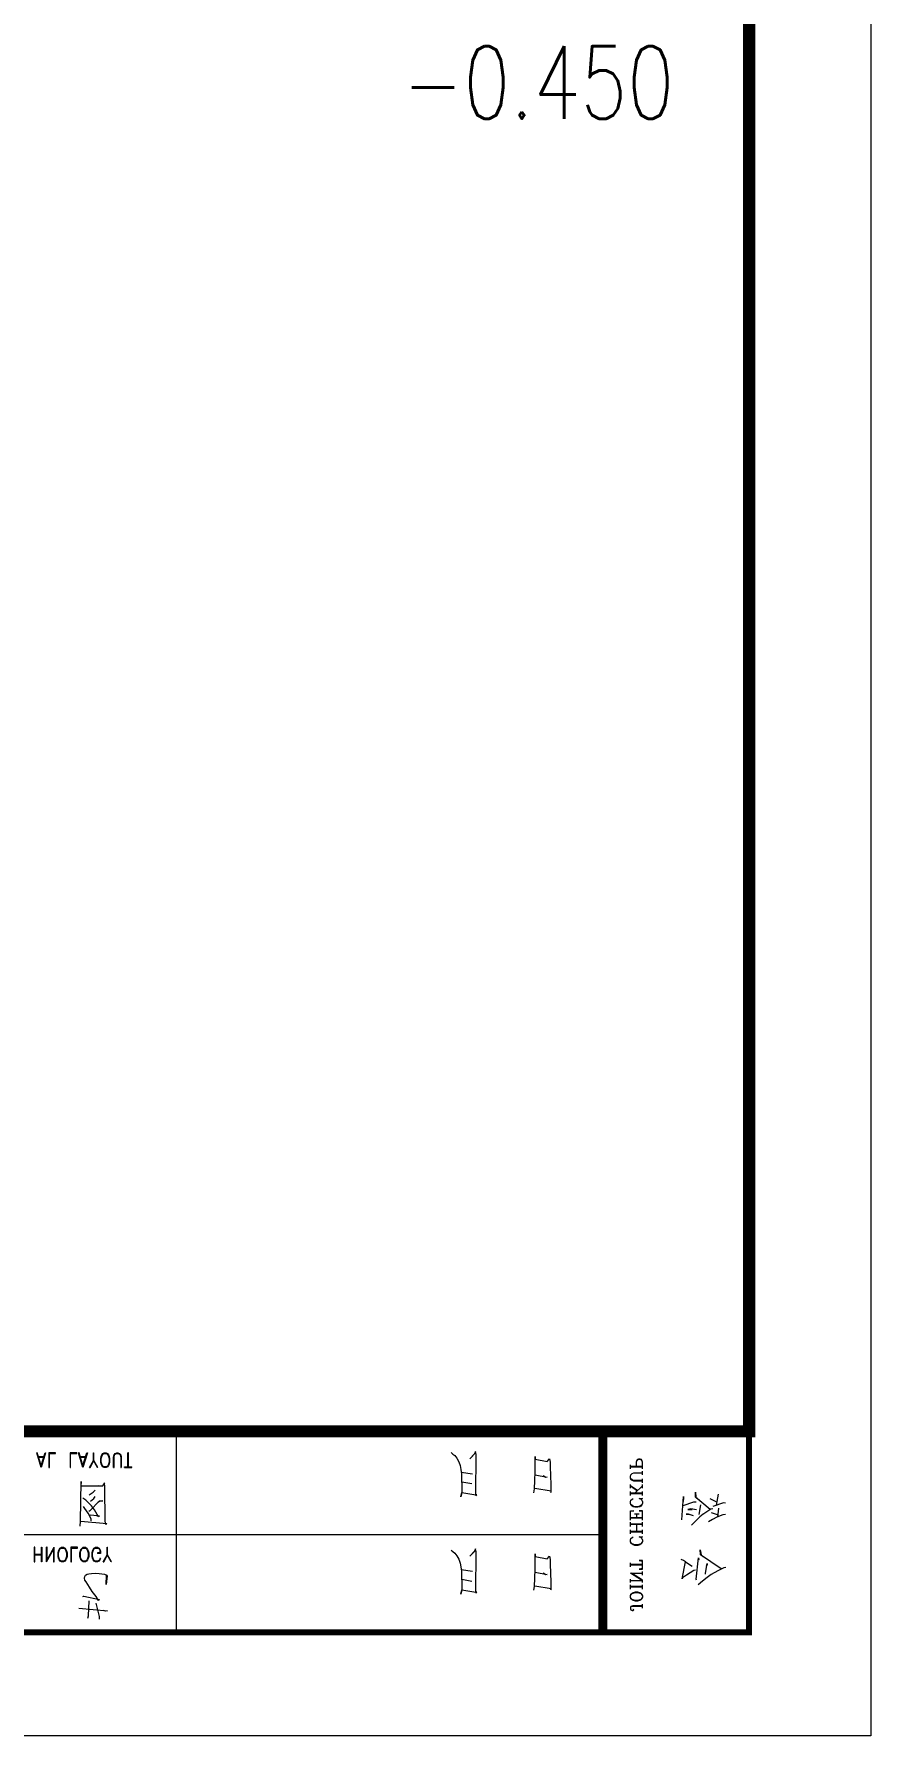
# Model space of a CAD drawing. Extents: x 1332633 to 1595679, y 264824 to 640777.
# Drawn here: x 1537158 to 1540591, y 266346 to 273329 of the extents above; entities that cross this region are included whole.
import ezdxf
from ezdxf.enums import TextEntityAlignment as Align

# ---------------------------------------------------------------- set-up
doc = ezdxf.new("R2010")
doc.units = 0
doc.header["$LTSCALE"] = 1000
doc.header["$MEASUREMENT"] = 0
doc.layers.add('_公共_图框', color=4, linetype='CONTINUOUS', lineweight=5)
doc.layers.add('PUB_TEXT', color=7, linetype='CONTINUOUS', lineweight=13)
doc.layers.add('A-Wall(建筑墙)', color=255, linetype='CONTINUOUS')
doc.styles.add('_TCH_DIM', font='SIMPLEX', dxfattribs={"width": 0.8, "bigfont": 'HZTXT'})
doc.styles.add('图框文字', font='SIMKAI.TTF')

# ---------------------------------------------------------------- blocks, each defined once
blk = doc.blocks.new('qqwqw')
at = {"layer": '_公共_图框'}
for p, q in [((-62396.9, 29071.5), (-62412, 29044.8)), ((-62385.7, 29096.8), (-62396.9, 29071.5)), ((-62389.4, 29085.6), (-62331.6, 29000.6)), ((-62384.3, 29104.5), (-62385.7, 29096.8)), ((-62177.9, 29068.3), (-62186.7, 29049.4)), ((-62167.8, 29092), (-62177.9, 29068.3)), ((-62176.6, 29071.5), (-62140.1, 29076.3)), ((-62166.5, 29102.9), (-62167.8, 29092)), ((-62167.8, 29069.9), (-62159, 29046.4)), ((-62118.8, 29095.2), (-62134, 29050.9)), ((-62127.6, 29066.7), (-62082.3, 29074.7)), ((-62120.1, 29102.9), (-62118.8, 29095.2)), ((-62113.7, 29065.3), (-62102.3, 29040)), ((-62439.7, 29008.6), (-62454.9, 28991.3)), ((-62424.6, 29027.5), (-62439.7, 29008.6)), ((-62436, 28984.9), (-62431, 28983.3)), ((-62431, 28983.3), (-62344.1, 28992.9)), ((-62412, 29044.8), (-62424.6, 29027.5)), ((-62410.7, 29021.1), (-62409.6, 29021.1)), ((-62409.6, 29021.1), (-62407, 29021.1)), ((-62407, 29021.1), (-62366.8, 29027.5)), ((-62371.8, 29027.5), (-62378.2, 29024.3)), ((-62366.8, 29027.5), (-62371.8, 29027.5)), ((-62349.2, 28994.5), (-62354.2, 28992.9)), ((-62344.1, 28992.9), (-62349.2, 28994.5)), ((-62331.6, 29003.8), (-62339.1, 29011.8)), ((-62311.4, 28999), (-62331.6, 29003.8)), ((-62331.6, 29000.6), (-62330.3, 29000.6)), ((-62330.3, 29000.6), (-62311.4, 28999)), ((-62186.7, 29049.4), (-62196.8, 29033.6)), ((-62175.5, 28997.4), (-62193.1, 28980.1)), ((-62165.4, 29011.8), (-62175.5, 28997.4)), ((-62126.3, 29000.6), (-62166.5, 28994.5)), ((-62164.1, 29014.7), (-62165.4, 29011.8)), ((-62143.8, 29043.2), (-62164.1, 29014.7)), ((-62147.8, 28984.9), (-62142.8, 28961.2)), ((-62145.2, 29040), (-62094.8, 28980.1)), ((-62142.8, 29050.9), (-62143.8, 29043.2)), ((-62116.1, 28983.3), (-62116.1, 28972.4)), ((-62094.8, 28981.7), (-62104.9, 28992.9)), ((-62074.6, 28980.1), (-62094.8, 28981.7)), ((-62429.6, 28925), (-62360.4, 28939.4)), ((-62425.9, 28926.6), (-62429.6, 28925)), ((-62414.7, 28943.9), (-62425.9, 28926.6)), ((-62395.8, 28974), (-62414.7, 28943.9)), ((-62394.5, 28980.1), (-62395.8, 28974)), ((-62360.4, 28939.4), (-62378.2, 28966)), ((-62360.4, 28939.4), (-62355.3, 28931.4)), ((-62355.3, 28931.4), (-62351.6, 28922)), ((-62201.9, 28972.4), (-62210.7, 28964.4)), ((-62193.1, 28980.1), (-62201.9, 28972.4)), ((-62188, 28923.6), (-62092.4, 28931.4)), ((-62171.5, 28972.4), (-62165.4, 28951.9)), ((-62165.4, 28942.5), (-62166.5, 28955.1)), ((-62165.4, 28951.9), (-62165.4, 28942.5)), ((-62145.2, 28948.7), (-62145.2, 28966)), ((-62142.8, 28961.2), (-62145.2, 28948.7)), ((-62116.1, 28972.4), (-62131.3, 28928.2)), ((-62098.6, 28931.4), (-62112.4, 28929.8)), ((-62092.4, 28931.4), (-62098.6, 28931.4)), ((-62094.8, 28980.1), (-62074.6, 28980.1)), ((-62559.8, 28725.1), (-62557.5, 28727.4)), ((-62559.8, 28720.1), (-62559.8, 28725.1)), ((-62557.5, 28715.5), (-62559.8, 28720.1)), ((-62557.5, 28727.4), (-62555.2, 28725.1)), ((-62555.2, 28725.1), (-62557.5, 28722.8)), ((-62552.9, 28713.2), (-62557.5, 28715.5)), ((-62547.8, 28713.2), (-62552.9, 28713.2)), ((-62550.1, 28763.3), (-62533.6, 28763.3)), ((-62545.5, 28715.5), (-62547.8, 28713.2)), ((-62543.2, 28715.5), (-62547.8, 28713.2)), ((-62543.2, 28722.8), (-62545.5, 28715.5)), ((-62543.2, 28763.3), (-62543.2, 28722.8)), ((-62540.9, 28722.8), (-62543.2, 28715.5)), ((-62540.9, 28763.3), (-62540.9, 28722.8)), ((-62519.3, 28751.3), (-62521.6, 28741.7)), ((-62521.6, 28741.7), (-62521.6, 28734.3)), ((-62521.6, 28734.3), (-62519.3, 28725.1)), ((-62517.1, 28755.9), (-62519.3, 28751.3)), ((-62517.1, 28751.3), (-62519.3, 28741.7)), ((-62519.3, 28741.7), (-62519.3, 28734.3)), ((-62519.3, 28734.3), (-62517.1, 28725.1)), ((-62519.3, 28725.1), (-62517.1, 28720.1)), ((-62512.5, 28760.5), (-62517.1, 28755.9)), ((-62514.8, 28755.9), (-62517.1, 28751.3)), ((-62517.1, 28725.1), (-62514.8, 28720.1)), ((-62517.1, 28720.1), (-62512.5, 28715.5)), ((-62509.7, 28760.5), (-62514.8, 28755.9)), ((-62514.8, 28720.1), (-62509.7, 28715.5)), ((-62505.1, 28763.3), (-62512.5, 28760.5)), ((-62512.5, 28715.5), (-62505.1, 28713.2)), ((-62505.1, 28763.3), (-62509.7, 28760.5)), ((-62509.7, 28715.5), (-62505.1, 28713.2)), ((-62500.5, 28763.3), (-62505.1, 28763.3)), ((-62505.1, 28713.2), (-62500.5, 28713.2)), ((-62495.5, 28760.5), (-62500.5, 28763.3)), ((-62493.2, 28760.5), (-62500.5, 28763.3)), ((-62500.5, 28713.2), (-62495.5, 28715.5)), ((-62500.5, 28713.2), (-62493.2, 28715.5)), ((-62490.9, 28755.9), (-62495.5, 28760.5)), ((-62495.5, 28715.5), (-62490.9, 28720.1)), ((-62488.6, 28755.9), (-62493.2, 28760.5)), ((-62493.2, 28715.5), (-62488.6, 28720.1)), ((-62488.6, 28751.3), (-62490.9, 28755.9)), ((-62490.9, 28720.1), (-62488.6, 28725.1)), ((-62486.3, 28751.3), (-62488.6, 28755.9)), ((-62486.3, 28741.7), (-62488.6, 28751.3)), ((-62488.6, 28725.1), (-62486.3, 28734.3)), ((-62488.6, 28720.1), (-62486.3, 28725.1)), ((-62484, 28741.7), (-62486.3, 28751.3)), ((-62486.3, 28734.3), (-62486.3, 28741.7)), ((-62486.3, 28725.1), (-62484, 28734.3)), ((-62484, 28734.3), (-62484, 28741.7)), ((-62472, 28763.3), (-62455, 28763.3)), ((-62472, 28713.2), (-62455, 28713.2)), ((-62464.7, 28763.3), (-62464.7, 28713.2)), ((-62462.4, 28763.3), (-62462.4, 28713.2)), ((-62445.8, 28763.3), (-62436.2, 28763.3)), ((-62445.8, 28713.2), (-62431.6, 28713.2)), ((-62438.5, 28763.3), (-62438.5, 28713.2)), ((-62436.2, 28763.3), (-62407.7, 28717.8)), ((-62436.2, 28758.2), (-62407.7, 28713.2)), ((-62414.6, 28763.3), (-62400.3, 28763.3)), ((-62407.7, 28713.2), (-62407.7, 28763.3)), ((-62391.1, 28763.3), (-62355.3, 28763.3)), ((-62391.1, 28749), (-62391.1, 28763.3)), ((-62388.4, 28763.3), (-62391.1, 28749)), ((-62381.5, 28713.2), (-62364.9, 28713.2)), ((-62374.1, 28763.3), (-62374.1, 28713.2)), ((-62371.8, 28763.3), (-62371.8, 28713.2)), ((-62355.3, 28749), (-62357.6, 28763.3)), ((-62355.3, 28763.3), (-62355.3, 28749)), ((-62290.9, 28751.3), (-62293.2, 28744)), ((-62293.2, 28744), (-62293.2, 28732)), ((-62293.2, 28732), (-62290.9, 28725.1)), ((-62288.6, 28755.9), (-62290.9, 28751.3)), ((-62288.6, 28751.3), (-62290.9, 28744)), ((-62290.9, 28744), (-62290.9, 28732)), ((-62290.9, 28732), (-62288.6, 28725.1)), ((-62290.9, 28725.1), (-62288.6, 28720.1)), ((-62284, 28760.5), (-62288.6, 28755.9)), ((-62286.3, 28755.9), (-62288.6, 28751.3)), ((-62288.6, 28725.1), (-62286.3, 28720.1)), ((-62288.6, 28720.1), (-62284, 28715.5)), ((-62281.3, 28760.5), (-62286.3, 28755.9)), ((-62286.3, 28720.1), (-62281.3, 28715.5)), ((-62276.7, 28763.3), (-62284, 28760.5)), ((-62284, 28715.5), (-62276.7, 28713.2)), ((-62276.7, 28763.3), (-62281.3, 28760.5)), ((-62281.3, 28715.5), (-62276.7, 28713.2)), ((-62272.1, 28763.3), (-62276.7, 28763.3)), ((-62276.7, 28713.2), (-62272.1, 28713.2)), ((-62264.7, 28760.5), (-62272.1, 28763.3)), ((-62272.1, 28713.2), (-62264.7, 28715.5)), ((-62260.2, 28755.9), (-62264.7, 28760.5)), ((-62264.7, 28715.5), (-62260.2, 28720.1)), ((-62257.9, 28763.3), (-62260.2, 28755.9)), ((-62260.2, 28755.9), (-62257.9, 28749)), ((-62260.2, 28720.1), (-62257.9, 28725.1)), ((-62257.9, 28749), (-62257.9, 28763.3)), ((-62245.9, 28763.3), (-62229.4, 28763.3)), ((-62245.9, 28713.2), (-62229.4, 28713.2)), ((-62238.6, 28763.3), (-62238.6, 28713.2)), ((-62236.3, 28763.3), (-62236.3, 28713.2)), ((-62236.3, 28739.4), (-62207.8, 28739.4)), ((-62215.1, 28763.3), (-62198.1, 28763.3)), ((-62215.1, 28713.2), (-62198.1, 28713.2)), ((-62207.8, 28763.3), (-62207.8, 28713.2)), ((-62205.5, 28763.3), (-62205.5, 28713.2)), ((-62188.9, 28763.3), (-62150.8, 28763.3)), ((-62188.9, 28713.2), (-62150.8, 28713.2)), ((-62181.6, 28763.3), (-62181.6, 28713.2)), ((-62179.3, 28763.3), (-62179.3, 28713.2)), ((-62179.3, 28739.4), (-62165, 28739.4)), ((-62165, 28749), (-62165, 28729.7)), ((-62150.8, 28749), (-62153.1, 28763.3)), ((-62150.8, 28727.4), (-62153.1, 28713.2)), ((-62150.8, 28763.3), (-62150.8, 28749)), ((-62150.8, 28713.2), (-62150.8, 28727.4)), ((-62134.2, 28751.3), (-62136.5, 28744)), ((-62136.5, 28744), (-62136.5, 28732)), ((-62136.5, 28732), (-62134.2, 28725.1)), ((-62131.5, 28755.9), (-62134.2, 28751.3)), ((-62131.5, 28751.3), (-62134.2, 28744)), ((-62134.2, 28744), (-62134.2, 28732)), ((-62134.2, 28732), (-62131.5, 28725.1)), ((-62134.2, 28725.1), (-62131.5, 28720.1)), ((-62126.9, 28760.5), (-62131.5, 28755.9)), ((-62129.2, 28755.9), (-62131.5, 28751.3)), ((-62131.5, 28725.1), (-62129.2, 28720.1)), ((-62131.5, 28720.1), (-62126.9, 28715.5)), ((-62124.6, 28760.5), (-62129.2, 28755.9)), ((-62129.2, 28720.1), (-62124.6, 28715.5)), ((-62119.5, 28763.3), (-62126.9, 28760.5)), ((-62126.9, 28715.5), (-62119.5, 28713.2)), ((-62119.5, 28763.3), (-62124.6, 28760.5)), ((-62124.6, 28715.5), (-62119.5, 28713.2)), ((-62114.9, 28763.3), (-62119.5, 28763.3)), ((-62119.5, 28713.2), (-62114.9, 28713.2)), ((-62108, 28760.5), (-62114.9, 28763.3)), ((-62114.9, 28713.2), (-62108, 28715.5)), ((-62103, 28755.9), (-62108, 28760.5)), ((-62108, 28715.5), (-62103, 28720.1)), ((-62100.7, 28763.3), (-62103, 28755.9)), ((-62103, 28755.9), (-62100.7, 28749)), ((-62103, 28720.1), (-62100.7, 28725.1)), ((-62100.7, 28749), (-62100.7, 28763.3)), ((-62088.7, 28763.3), (-62072.2, 28763.3)), ((-62088.7, 28713.2), (-62072.2, 28713.2)), ((-62081.8, 28763.3), (-62081.8, 28713.2)), ((-62048.3, 28763.3), (-62079.1, 28732)), ((-62079.1, 28763.3), (-62079.1, 28713.2)), ((-62069.9, 28741.7), (-62050.6, 28713.2)), ((-62067.6, 28741.7), (-62048.3, 28713.2)), ((-62057.9, 28763.3), (-62043.7, 28763.3)), ((-62057.9, 28713.2), (-62043.7, 28713.2)), ((-62036.3, 28763.3), (-62019.8, 28763.3)), ((-62029.4, 28763.3), (-62029.4, 28727.4)), ((-62029.4, 28727.4), (-62027.2, 28720.1)), ((-62027.2, 28763.3), (-62027.2, 28727.4)), ((-62027.2, 28727.4), (-62024.4, 28720.1)), ((-62027.2, 28720.1), (-62022.1, 28715.5)), ((-62024.4, 28720.1), (-62019.8, 28715.5)), ((-62022.1, 28715.5), (-62015.2, 28713.2)), ((-62019.8, 28715.5), (-62015.2, 28713.2)), ((-62015.2, 28713.2), (-62010.1, 28713.2)), ((-62010.1, 28713.2), (-62003.3, 28715.5)), ((-62003.3, 28763.3), (-61989, 28763.3)), ((-62003.3, 28715.5), (-61998.2, 28720.1)), ((-61998.2, 28720.1), (-61995.9, 28727.4)), ((-61995.9, 28727.4), (-61995.9, 28763.3)), ((-61979.4, 28763.3), (-61950.9, 28763.3)), ((-61979.4, 28713.2), (-61962.8, 28713.2)), ((-61972.5, 28763.3), (-61972.5, 28713.2)), ((-61969.7, 28763.3), (-61969.7, 28713.2)), ((-61950.9, 28737.1), (-61969.7, 28737.1)), ((-61950.9, 28763.3), (-61946.3, 28760.5)), ((-61950.9, 28763.3), (-61943.5, 28760.5)), ((-61946.3, 28739.4), (-61950.9, 28737.1)), ((-61943.5, 28739.4), (-61950.9, 28737.1)), ((-61946.3, 28760.5), (-61943.5, 28758.2)), ((-61943.5, 28741.7), (-61946.3, 28739.4)), ((-61943.5, 28760.5), (-61941.2, 28758.2)), ((-61943.5, 28758.2), (-61941.2, 28753.6)), ((-61941.2, 28746.3), (-61943.5, 28741.7)), ((-61941.2, 28741.7), (-61943.5, 28739.4)), ((-61941.2, 28758.2), (-61938.9, 28753.6)), ((-61941.2, 28753.6), (-61941.2, 28746.3)), ((-61938.9, 28746.3), (-61941.2, 28741.7)), ((-61938.9, 28753.6), (-61938.9, 28746.3)), ((-62250, 28600), (-62250, 17600)), ((-62475.8, 28386.7), (-62470.9, 28387.8)), ((-62443.9, 28386.7), (-62475.8, 28386.7)), ((-62470.9, 28387.8), (-62459.9, 28321.3)), ((-62406.6, 28385.6), (-62443.9, 28386.7)), ((-62412.6, 28371.9), (-62414.3, 28366.4)), ((-62414.3, 28366.4), (-62407.7, 28355.4)), ((-62403.3, 28322.4), (-62412.6, 28371.9)), ((-62370.3, 28384.5), (-62406.6, 28385.6)), ((-62351.1, 28384.5), (-62370.3, 28384.5)), ((-62336.8, 28381.7), (-62351.1, 28384.5)), ((-62348.4, 28371.9), (-62336.8, 28381.7)), ((-62338.5, 28322.4), (-62348.4, 28371.9)), ((-62075.9, 28386.7), (-62070.9, 28387.8)), ((-62044.6, 28386.7), (-62075.9, 28386.7)), ((-62070.9, 28387.8), (-62059.9, 28321.3)), ((-62006.7, 28385.6), (-62044.6, 28386.7)), ((-62012.7, 28371.9), (-62014.4, 28366.4)), ((-62014.4, 28366.4), (-62008.3, 28355.4)), ((-62003.4, 28322.4), (-62012.7, 28371.9)), ((-61970.4, 28384.5), (-62006.7, 28385.6)), ((-61951.7, 28384.5), (-61970.4, 28384.5)), ((-61937.4, 28381.7), (-61951.7, 28384.5)), ((-61948.4, 28371.9), (-61937.4, 28381.7)), ((-61939.1, 28322.4), (-61948.4, 28371.9)), ((-62476.9, 28317.5), (-62461.5, 28320.2)), ((-62461.5, 28320.2), (-62426.9, 28321.3)), ((-62426.9, 28321.3), (-62390.7, 28322.4)), ((-62390.7, 28322.4), (-62385.7, 28322.4)), ((-62385.7, 28322.4), (-62360.4, 28322.4)), ((-62360.4, 28322.4), (-62327.5, 28322.4)), ((-62327.5, 28322.4), (-62338.5, 28322.4)), ((-62077.5, 28317.5), (-62061.6, 28320.2)), ((-62061.6, 28320.2), (-62027, 28321.3)), ((-62027, 28321.3), (-61990.7, 28322.4)), ((-61990.7, 28322.4), (-61986.3, 28322.4)), ((-61986.3, 28322.4), (-61961.1, 28322.4)), ((-61961.1, 28322.4), (-61928.1, 28322.4)), ((-61928.1, 28322.4), (-61939.1, 28322.4)), ((-62489.5, 28079.6), (-62485.2, 28083.4)), ((-62485.2, 28079.6), (-62489.5, 28079.6)), ((-62485.2, 28083.4), (-62483.5, 28079.6)), ((-62475.8, 28021.4), (-62485.2, 28079.6)), ((-62483.5, 28079.6), (-62319.8, 28080.7)), ((-62336.8, 28054.3), (-62312.1, 28079.6)), ((-62319.8, 28080.7), (-62307.2, 28077.9)), ((-62307.2, 28077.9), (-62318.1, 28071.9)), ((-62090.2, 28079.6), (-62085.2, 28083.4)), ((-62085.2, 28079.6), (-62090.2, 28079.6)), ((-62085.2, 28083.4), (-62083.6, 28079.6)), ((-62075.9, 28021.4), (-62085.2, 28079.6)), ((-62083.6, 28079.6), (-61919.9, 28080.7)), ((-61937.4, 28054.3), (-61912.2, 28079.6)), ((-61919.9, 28080.7), (-61907.8, 28077.9)), ((-61907.8, 28077.9), (-61918.8, 28071.9)), ((-62492.8, 28017.5), (-62475.8, 28021.4)), ((-62475.8, 28021.4), (-62492.8, 28017.5)), ((-62447.2, 28021.4), (-62475.8, 28021.4)), ((-62423.6, 28020.3), (-62447.2, 28021.4)), ((-62431.3, 28021.4), (-62439.6, 28063.1)), ((-62420.3, 28020.3), (-62423.6, 28020.3)), ((-62398.4, 28020.3), (-62420.3, 28020.3)), ((-62400, 28065.9), (-62394, 28019.2)), ((-62381.3, 28017.5), (-62398.4, 28020.3)), ((-62365.4, 28014.2), (-62381.3, 28017.5)), ((-62349.5, 28008.7), (-62365.4, 28014.2)), ((-62335.7, 28001.6), (-62349.5, 28008.7)), ((-62327.5, 28064.2), (-62336.8, 28054.3)), ((-62325.8, 28064.2), (-62327.5, 28064.2)), ((-62318.1, 28071.9), (-62325.8, 28064.2)), ((-62093.5, 28017.5), (-62075.9, 28021.4)), ((-62075.9, 28021.4), (-62093.5, 28017.5)), ((-62047.3, 28021.4), (-62075.9, 28021.4)), ((-62023.7, 28020.3), (-62047.3, 28021.4)), ((-62031.9, 28021.4), (-62039.6, 28063.1)), ((-62020.9, 28020.3), (-62023.7, 28020.3)), ((-61999, 28020.3), (-62020.9, 28020.3)), ((-62000.6, 28065.9), (-61994, 28019.2)), ((-61981.4, 28017.5), (-61999, 28020.3)), ((-61965.5, 28014.2), (-61981.4, 28017.5)), ((-61950.1, 28008.7), (-61965.5, 28014.2)), ((-61935.8, 28001.6), (-61950.1, 28008.7)), ((-61928.1, 28064.2), (-61937.4, 28054.3)), ((-61926.5, 28064.2), (-61928.1, 28064.2)), ((-61918.8, 28071.9), (-61926.5, 28064.2)), ((-62324.7, 27992.8), (-62335.7, 28001.6)), ((-62318.1, 27985.1), (-62324.7, 27992.8)), ((-62312.1, 27978.5), (-62318.1, 27985.1)), ((-61924.8, 27992.8), (-61935.8, 28001.6)), ((-61918.8, 27985.1), (-61924.8, 27992.8)), ((-61912.2, 27978.5), (-61918.8, 27985.1)), ((-61825, 26850), (-62650, 26850)), ((-61973.4, 26668), (-61970.9, 26668)), ((-61973.4, 26638.3), (-61973.4, 26668)), ((-61973.4, 26638.3), (-61970.9, 26638.3)), ((-61973.4, 26622.2), (-61973.4, 26624.7)), ((-61930.6, 26624.7), (-61973.4, 26624.7)), ((-61930.6, 26622.2), (-61973.4, 26622.2)), ((-61970.9, 26638.3), (-61970.9, 26668)), ((-61970.9, 26654.4), (-61913.7, 26654.4)), ((-61970.9, 26651.9), (-61913.7, 26651.9)), ((-61922.1, 26622.2), (-61930.6, 26624.7)), ((-61922.1, 26620.1), (-61930.6, 26622.2)), ((-61916.6, 26617.5), (-61922.1, 26622.2)), ((-61919.2, 26617.5), (-61922.1, 26620.1)), ((-61916.6, 26610.8), (-61919.2, 26617.5)), ((-61913.7, 26610.8), (-61916.6, 26617.5)), ((-61916.6, 26606.1), (-61916.6, 26610.8)), ((-61913.7, 26654.4), (-61913.7, 26651.9)), ((-61913.7, 26606.1), (-61913.7, 26610.8)), ((-62561.4, 26568.4), (-62563, 26559.9)), ((-62563, 26559.9), (-62559.7, 26551)), ((-62550.3, 26450.2), (-62561.4, 26568.4)), ((-62418.2, 26567.1), (-62452.9, 26562.5)), ((-62452.9, 26562.5), (-62416.5, 26563.3)), ((-62414.8, 26564.6), (-62418.2, 26567.1)), ((-62411.8, 26556.1), (-62414.8, 26564.6)), ((-62410.1, 26544.7), (-62411.8, 26556.1)), ((-62408.9, 26533.2), (-62410.1, 26544.7)), ((-62361, 26584.5), (-62332.2, 26568.4)), ((-62361, 26584.5), (-62361, 26582.4)), ((-62361, 26582.4), (-62332.2, 26566.3)), ((-62361, 26552.7), (-62332.2, 26568.4)), ((-62361, 26550.2), (-62332.2, 26566.3)), ((-62361, 26550.2), (-62361, 26552.7)), ((-62346.6, 26538.8), (-62352.1, 26536.6)), ((-62346.6, 26538.8), (-62346.6, 26536.6)), ((-62332.2, 26568.4), (-62300.8, 26568.4)), ((-62332.2, 26566.3), (-62300.8, 26566.3)), ((-62326.7, 26538.8), (-62326.7, 26527.3)), ((-62315.2, 26538.8), (-62326.7, 26538.8)), ((-62309.3, 26536.6), (-62315.2, 26538.8)), ((-62300.8, 26566.3), (-62300.8, 26568.4)), ((-62203, 26564.6), (-62207.6, 26561.2)), ((-62207.6, 26561.2), (-62193.7, 26558.7)), ((-62193.7, 26459.1), (-62203, 26564.6)), ((-62193.7, 26558.7), (-62052.2, 26557.4)), ((-62110.2, 26548.5), (-62113.6, 26534.5)), ((-62110.2, 26534.5), (-62110.2, 26548.5)), ((-62052.2, 26557.4), (-62036.5, 26556.1)), ((-62048.8, 26548.5), (-62050.5, 26542.1)), ((-62050.5, 26542.1), (-62048.8, 26529.4)), ((-62036.5, 26556.1), (-62048.8, 26547.2)), ((-62048.8, 26459.1), (-62048.8, 26548.5)), ((-61973.4, 26595.1), (-61930.6, 26595.1)), ((-61973.4, 26592.6), (-61973.4, 26595.1)), ((-61973.4, 26592.6), (-61930.6, 26592.6)), ((-61970.9, 26567.6), (-61973.4, 26562.9)), ((-61973.4, 26562.9), (-61973.4, 26553.6)), ((-61973.4, 26553.6), (-61973.4, 26553.6)), ((-61973.4, 26553.6), (-61970.9, 26549.3)), ((-61964.9, 26572.2), (-61970.9, 26567.6)), ((-61967.9, 26567.6), (-61970.9, 26560.8)), ((-61970.9, 26560.8), (-61970.9, 26556.1)), ((-61970.9, 26556.1), (-61970.9, 26556.1)), ((-61970.9, 26556.1), (-61967.9, 26549.3)), ((-61970.9, 26549.3), (-61964.9, 26544.7)), ((-61959.4, 26572.2), (-61967.9, 26567.6)), ((-61967.9, 26549.3), (-61959.4, 26544.7)), ((-61959.4, 26574.3), (-61964.9, 26572.2)), ((-61964.9, 26544.7), (-61959.4, 26542.1)), ((-61950.9, 26576.5), (-61959.4, 26574.3)), ((-61950.9, 26574.3), (-61959.4, 26572.2)), ((-61959.4, 26544.7), (-61950.9, 26542.1)), ((-61959.4, 26542.1), (-61950.9, 26540)), ((-61936.5, 26576.5), (-61950.9, 26576.5)), ((-61936.5, 26574.3), (-61950.9, 26574.3)), ((-61950.9, 26542.1), (-61936.5, 26542.1)), ((-61950.9, 26540), (-61936.5, 26540)), ((-61928.1, 26574.3), (-61936.5, 26576.5)), ((-61928.1, 26572.2), (-61936.5, 26574.3)), ((-61936.5, 26542.1), (-61928.1, 26544.7)), ((-61936.5, 26540), (-61928.1, 26542.1)), ((-61930.6, 26595.1), (-61922.1, 26597.2)), ((-61930.6, 26592.6), (-61922.1, 26595.1)), ((-61922.1, 26572.2), (-61928.1, 26574.3)), ((-61919.2, 26567.6), (-61928.1, 26572.2)), ((-61928.1, 26544.7), (-61919.2, 26549.3)), ((-61928.1, 26542.1), (-61922.1, 26544.7)), ((-61922.1, 26597.2), (-61919.2, 26599.3)), ((-61922.1, 26595.1), (-61916.6, 26599.3)), ((-61916.6, 26567.6), (-61922.1, 26572.2)), ((-61922.1, 26544.7), (-61916.6, 26549.3)), ((-61919.2, 26599.3), (-61916.6, 26606.1)), ((-61916.6, 26560.8), (-61919.2, 26567.6)), ((-61919.2, 26549.3), (-61916.6, 26556.1)), ((-61916.6, 26599.3), (-61913.7, 26606.1)), ((-61913.7, 26562.9), (-61916.6, 26567.6)), ((-61916.6, 26556.1), (-61916.6, 26560.8)), ((-61916.6, 26549.3), (-61913.7, 26553.6)), ((-61913.7, 26553.6), (-61913.7, 26562.9)), ((-62596.1, 26534.5), (-62585.1, 26534.5)), ((-62591.4, 26487.9), (-62581.7, 26490.5)), ((-62585.1, 26534.5), (-62530, 26521.8)), ((-62581.7, 26490.5), (-62520.3, 26493)), ((-62515.6, 26534.5), (-62519, 26530.7)), ((-62519, 26530.7), (-62503.3, 26521.8)), ((-62501.6, 26471.4), (-62515.6, 26534.5)), ((-62503.3, 26521.8), (-62482.6, 26505.7)), ((-62503.3, 26466.7), (-62501.6, 26469.3)), ((-62501.6, 26469.3), (-62501.6, 26471.4)), ((-62482.6, 26505.7), (-62463.9, 26494.3)), ((-62463.9, 26494.3), (-62443.2, 26480.3)), ((-62443.2, 26480.3), (-62435.5, 26475.2)), ((-62435.5, 26475.2), (-62427.5, 26473.9)), ((-62427.5, 26473.9), (-62421.1, 26475.2)), ((-62421.1, 26475.2), (-62414.8, 26477.8)), ((-62414.8, 26477.8), (-62411.8, 26484.1)), ((-62411.8, 26484.1), (-62410.1, 26491.7)), ((-62410.1, 26491.7), (-62408.9, 26501.9)), ((-62407.2, 26516.7), (-62408.9, 26533.2)), ((-62408.9, 26501.9), (-62407.2, 26516.7)), ((-62358, 26532), (-62361, 26527.3)), ((-62361, 26527.3), (-62361, 26518.4)), ((-62361, 26518.4), (-62358, 26513.8)), ((-62358, 26482), (-62361, 26477.3)), ((-62361, 26477.3), (-62361, 26468)), ((-62361, 26468), (-62361, 26468)), ((-62361, 26468), (-62358, 26463.4)), ((-62352.1, 26536.6), (-62358, 26532)), ((-62355.1, 26532), (-62358, 26527.3)), ((-62358, 26527.3), (-62358, 26518.4)), ((-62358, 26518.4), (-62355.1, 26513.8)), ((-62358, 26513.8), (-62352.1, 26509.1)), ((-62352.1, 26486.2), (-62358, 26482)), ((-62355.1, 26482), (-62358, 26474.8)), ((-62358, 26474.8), (-62358, 26470.6)), ((-62358, 26470.6), (-62358, 26470.6)), ((-62358, 26470.6), (-62355.1, 26463.4)), ((-62352.1, 26534.5), (-62355.1, 26532)), ((-62355.1, 26513.8), (-62352.1, 26511.6)), ((-62346.6, 26486.2), (-62355.1, 26482)), ((-62346.6, 26536.6), (-62352.1, 26534.5)), ((-62352.1, 26511.6), (-62346.6, 26509.1)), ((-62352.1, 26509.1), (-62346.6, 26507)), ((-62346.6, 26488.8), (-62352.1, 26486.2)), ((-62346.6, 26509.1), (-62338.1, 26507)), ((-62346.6, 26507), (-62338.1, 26504.4)), ((-62338.1, 26490.9), (-62346.6, 26488.8)), ((-62338.1, 26488.8), (-62346.6, 26486.2)), ((-62338.1, 26507), (-62323.7, 26507)), ((-62338.1, 26504.4), (-62323.7, 26504.4)), ((-62323.7, 26490.9), (-62338.1, 26490.9)), ((-62323.7, 26488.8), (-62338.1, 26488.8)), ((-62323.7, 26527.3), (-62326.7, 26527.3)), ((-62323.7, 26536.6), (-62323.7, 26527.3)), ((-62315.2, 26536.6), (-62323.7, 26536.6)), ((-62323.7, 26507), (-62315.2, 26509.1)), ((-62323.7, 26504.4), (-62315.2, 26507)), ((-62315.2, 26488.8), (-62323.7, 26490.9)), ((-62315.2, 26486.2), (-62323.7, 26488.8)), ((-62309.3, 26534.5), (-62315.2, 26536.6)), ((-62315.2, 26509.1), (-62309.3, 26511.6)), ((-62315.2, 26507), (-62309.3, 26509.1)), ((-62309.3, 26486.2), (-62315.2, 26488.8)), ((-62306.3, 26482), (-62315.2, 26486.2)), ((-62303.8, 26532), (-62309.3, 26536.6)), ((-62306.3, 26532), (-62309.3, 26534.5)), ((-62309.3, 26511.6), (-62306.3, 26513.8)), ((-62309.3, 26509.1), (-62303.8, 26513.8)), ((-62303.8, 26482), (-62309.3, 26486.2)), ((-62303.8, 26527.3), (-62306.3, 26532)), ((-62306.3, 26513.8), (-62303.8, 26518.4)), ((-62303.8, 26474.8), (-62306.3, 26482)), ((-62306.3, 26463.4), (-62303.8, 26470.6)), ((-62300.8, 26527.3), (-62303.8, 26532)), ((-62303.8, 26518.4), (-62303.8, 26527.3)), ((-62303.8, 26513.8), (-62300.8, 26518.4)), ((-62300.8, 26477.3), (-62303.8, 26482)), ((-62303.8, 26470.6), (-62303.8, 26474.8)), ((-62303.8, 26463.4), (-62300.8, 26468)), ((-62300.8, 26518.4), (-62300.8, 26527.3)), ((-62300.8, 26468), (-62300.8, 26477.3)), ((-62192, 26500.6), (-62184.3, 26500.6)), ((-62184.3, 26500.6), (-62160.6, 26489.2)), ((-62171.6, 26534.5), (-62176.3, 26530.7)), ((-62176.3, 26530.7), (-62146.6, 26514.6)), ((-62167, 26499.4), (-62171.6, 26534.5)), ((-62168.7, 26494.3), (-62167, 26499.4)), ((-62160.6, 26489.2), (-62141.6, 26475.2)), ((-62151.3, 26495.5), (-62110.2, 26534.5)), ((-62151.3, 26491.7), (-62151.3, 26495.5)), ((-62146.6, 26514.6), (-62130.5, 26501.9)), ((-62141.6, 26475.2), (-62133.9, 26469.3)), ((-62130.5, 26501.9), (-62118.3, 26490.5)), ((-62118.3, 26490.5), (-62107.3, 26479)), ((-62113.6, 26534.5), (-62116.6, 26528.2)), ((-62111.9, 26498.1), (-62100.9, 26512.1)), ((-62107.3, 26479), (-62099.2, 26466.7)), ((-62100.9, 26512.1), (-62092.8, 26518)), ((-62085.2, 26493), (-62074.2, 26509.5)), ((-62074.2, 26509.5), (-62066.2, 26516.7)), ((-61973.4, 26528.6), (-61945, 26512.5)), ((-61973.4, 26528.6), (-61973.4, 26526.5)), ((-61973.4, 26526.5), (-61945, 26510.4)), ((-61973.4, 26496.8), (-61945, 26512.5)), ((-61973.4, 26494.3), (-61945, 26510.4)), ((-61973.4, 26494.3), (-61973.4, 26496.8)), ((-61913.7, 26485.4), (-61973.4, 26466.7)), ((-61964.9, 26466.7), (-61913.7, 26482.8)), ((-61945, 26512.5), (-61913.7, 26512.5)), ((-61945, 26510.4), (-61913.7, 26510.4)), ((-61930.6, 26455.3), (-61930.6, 26478.2)), ((-61928.1, 26453.2), (-61928.1, 26480.7)), ((-61913.7, 26510.4), (-61913.7, 26512.5)), ((-61913.7, 26482.8), (-61913.7, 26485.4)), ((-62361, 26420.1), (-62303.8, 26420.1)), ((-62361, 26417.6), (-62361, 26420.1)), ((-62300.8, 26417.6), (-62361, 26417.6)), ((-62358, 26463.4), (-62352.1, 26459.1)), ((-62355.1, 26463.4), (-62346.6, 26459.1)), ((-62352.1, 26459.1), (-62346.6, 26456.6)), ((-62346.6, 26399.4), (-62352.1, 26397.3)), ((-62346.6, 26459.1), (-62338.1, 26456.6)), ((-62346.6, 26456.6), (-62338.1, 26454.5)), ((-62338.1, 26401.9), (-62346.6, 26399.4)), ((-62338.1, 26399.4), (-62346.6, 26397.3)), ((-62338.1, 26456.6), (-62323.7, 26456.6)), ((-62338.1, 26454.5), (-62323.7, 26454.5)), ((-62323.7, 26401.9), (-62338.1, 26401.9)), ((-62323.7, 26399.4), (-62338.1, 26399.4)), ((-62323.7, 26456.6), (-62315.2, 26459.1)), ((-62323.7, 26454.5), (-62315.2, 26456.6)), ((-62315.2, 26399.4), (-62323.7, 26401.9)), ((-62315.2, 26397.3), (-62323.7, 26399.4)), ((-62315.2, 26459.1), (-62306.3, 26463.4)), ((-62315.2, 26456.6), (-62309.3, 26459.1)), ((-62309.3, 26397.3), (-62315.2, 26399.4)), ((-62309.3, 26459.1), (-62303.8, 26463.4)), ((-62303.8, 26445.1), (-62300.8, 26445.1)), ((-62303.8, 26420.1), (-62303.8, 26445.1)), ((-62300.8, 26445.1), (-62300.8, 26417.6)), ((-62300.8, 26417.6), (-62300.8, 26417.6)), ((-62214, 26455.3), (-62193.7, 26457.8)), ((-62193.7, 26457.8), (-62031.4, 26460.4)), ((-62031.4, 26460.4), (-62048.8, 26459.1)), ((-61973.4, 26466.7), (-61913.7, 26448.5)), ((-61973.4, 26416.8), (-61916.6, 26416.8)), ((-61973.4, 26414.2), (-61973.4, 26416.8)), ((-61913.7, 26414.2), (-61973.4, 26414.2)), ((-61964.9, 26466.7), (-61913.7, 26451.1)), ((-61916.6, 26441.8), (-61913.7, 26441.8)), ((-61916.6, 26416.8), (-61916.6, 26441.8)), ((-61913.7, 26451.1), (-61913.7, 26448.5)), ((-61913.7, 26441.8), (-61913.7, 26414.2)), ((-61913.7, 26414.2), (-61913.7, 26414.2)), ((-62358, 26392.6), (-62361, 26388)), ((-62361, 26388), (-62361, 26379.1)), ((-62361, 26379.1), (-62361, 26379.1)), ((-62361, 26379.1), (-62358, 26374.4)), ((-62361, 26349.4), (-62300.8, 26349.4)), ((-62361, 26346.9), (-62361, 26349.4)), ((-62309.3, 26346.9), (-62361, 26346.9)), ((-62361, 26317.2), (-62309.3, 26346.9)), ((-62352.1, 26397.3), (-62358, 26392.6)), ((-62355.1, 26392.6), (-62358, 26385.8)), ((-62358, 26385.8), (-62358, 26381.2)), ((-62358, 26381.2), (-62358, 26381.2)), ((-62358, 26381.2), (-62355.1, 26374.4)), ((-62358, 26374.4), (-62352.1, 26369.7)), ((-62346.6, 26397.3), (-62355.1, 26392.6)), ((-62355.1, 26374.4), (-62346.6, 26369.7)), ((-62352.1, 26369.7), (-62346.6, 26367.6)), ((-62352.1, 26319.8), (-62300.8, 26349.4)), ((-62346.6, 26369.7), (-62338.1, 26367.6)), ((-62346.6, 26367.6), (-62338.1, 26365.1)), ((-62338.1, 26367.6), (-62323.7, 26367.6)), ((-62338.1, 26365.1), (-62323.7, 26365.1)), ((-62323.7, 26367.6), (-62315.2, 26369.7)), ((-62323.7, 26365.1), (-62315.2, 26367.6)), ((-62306.3, 26392.6), (-62315.2, 26397.3)), ((-62315.2, 26369.7), (-62306.3, 26374.4)), ((-62315.2, 26367.6), (-62309.3, 26369.7)), ((-62303.8, 26392.6), (-62309.3, 26397.3)), ((-62309.3, 26369.7), (-62303.8, 26374.4)), ((-62303.8, 26385.8), (-62306.3, 26392.6)), ((-62306.3, 26374.4), (-62303.8, 26381.2)), ((-62300.8, 26388), (-62303.8, 26392.6)), ((-62303.8, 26381.2), (-62303.8, 26385.8)), ((-62303.8, 26374.4), (-62300.8, 26379.1)), ((-62300.8, 26379.1), (-62300.8, 26388)), ((-61973.4, 26329.9), (-61916.6, 26329.9)), ((-61973.4, 26327.4), (-61973.4, 26329.9)), ((-61916.6, 26354.9), (-61913.7, 26354.9)), ((-61916.6, 26329.9), (-61916.6, 26354.9)), ((-61913.7, 26354.9), (-61913.7, 26327.4)), ((-62361, 26317.2), (-62300.8, 26317.2)), ((-62361, 26299), (-62361, 26299)), ((-62300.8, 26299), (-62361, 26299)), ((-62361, 26299), (-62361, 26296.9)), ((-62361, 26296.9), (-62300.8, 26296.9)), ((-62361, 26269.3), (-62300.8, 26269.3)), ((-62361, 26267.2), (-62361, 26269.3)), ((-62300.8, 26267.2), (-62361, 26267.2)), ((-62352.1, 26319.8), (-62300.8, 26319.8)), ((-62332.2, 26269.3), (-62332.2, 26296.9)), ((-62329.2, 26269.3), (-62329.2, 26296.9)), ((-62300.8, 26319.8), (-62300.8, 26317.2)), ((-62300.8, 26296.9), (-62300.8, 26299)), ((-62300.8, 26269.3), (-62300.8, 26267.2)), ((-62300.8, 26267.2), (-62300.8, 26267.2)), ((-61913.7, 26327.4), (-61973.4, 26327.4)), ((-61913.7, 26313.8), (-61973.4, 26295.6)), ((-61973.4, 26295.6), (-61913.7, 26277.4)), ((-61964.9, 26295.6), (-61913.7, 26311.7)), ((-61964.9, 26295.6), (-61913.7, 26279.5)), ((-61930.6, 26284.2), (-61930.6, 26307)), ((-61928.1, 26282.1), (-61928.1, 26309.2)), ((-61913.7, 26327.4), (-61913.7, 26327.4)), ((-61913.7, 26311.7), (-61913.7, 26313.8)), ((-61913.7, 26279.5), (-61913.7, 26277.4))]:
    blk.add_line(p, q, dxfattribs=at)
blk.add_lwpolyline([(-63075, 0), (0, 0), (0, 29700), (-63075, 29700)], close=True, dxfattribs=at)
blk.add_lwpolyline([(-61825, 29200, 25, 25, 0), (-62650, 29200, 25, 25, 0), (-62650, 17600, 37.5, 37.5, 0), (-61825, 17600, 37.5, 37.5, 0)], format="xyseb", dxfattribs=at)
at = {"layer": '_公共_图框', "const_width": 50}
blk.add_lwpolyline([(-61825, 500), (-500, 500), (-500, 29200), (-61825, 29200)], close=True, dxfattribs=at)
at = {"layer": '_公共_图框', "const_width": 37.5}
blk.add_lwpolyline([(-61825, 28600), (-62650, 28600)], dxfattribs=at)
at = {"layer": '_公共_图框', "style": '图框文字'}
for tag, height, p in [('建设单位', 250, (-2500, 19150)), ('合作单位', 250, (-2527, 16841.6)), ('项目名称', 250, (-2500, 15150)), ('项目编号', 250, (-2500, 13150)), ('建筑', 175, (-1300, 2800)), ('方案深化', 175, (-1300, 2450)), ('1:100', 175, (-1300, 2100)), ('20090705', 175, (-1300, 1750)), ('图号', 175, (-1300, 1225))]:
    blk.add_attdef(tag, text='', height=height, dxfattribs=at).set_placement(p, align=Align.MIDDLE_CENTER)

msp = doc.modelspace()

# ---------------------------------------------------------------- block references
at = {"layer": 'A-Wall(建筑墙)', "xscale": -1, "rotation": 270}
msp.add_blockref('qqwqw', (1510891.4, 329420.9, 0), dxfattribs=at)

# ---------------------------------------------------------------- texts
at = {"layer": 'PUB_TEXT', "style": '_TCH_DIM', "width": 0.752941}
msp.add_text('-0.450', height=297.5, dxfattribs=at).set_placement((1538670, 272981.9, 0))

doc.saveas('drawing.dxf')
